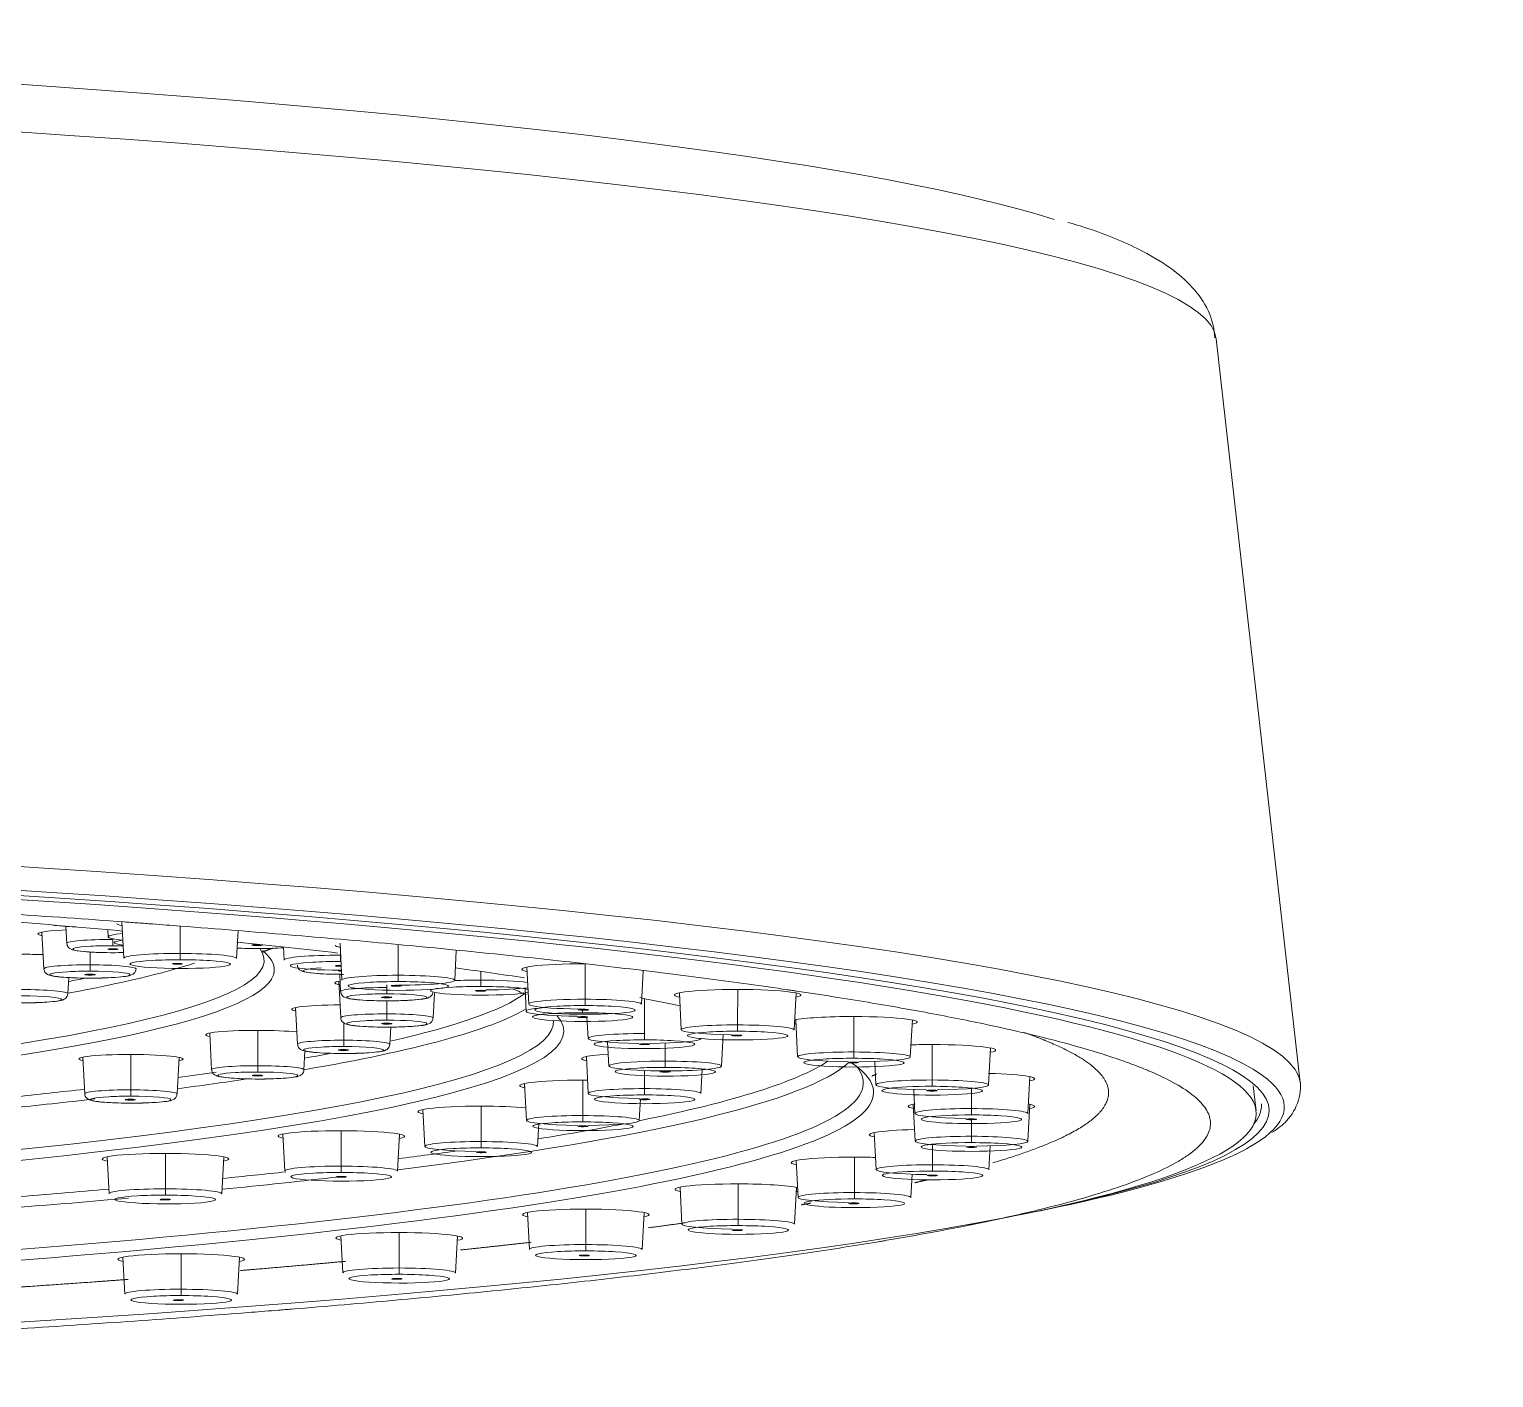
# Model space of a CAD drawing. Extents: x 16539 to 19738, y -91 to 2224.
# Drawn here: x 17601.2 to 17673, y 1192.7 to 1258.9 of the extents above; entities that cross this region are included whole.
import ezdxf

# ---------------------------------------------------------------- set-up
doc = ezdxf.new("R2010")
doc.units = 0
doc.header["$LTSCALE"] = 10
doc.header["$MEASUREMENT"] = 0
doc.layers.add('1', color=7, linetype='CONTINUOUS')

msp = doc.modelspace()

# ---------------------------------------------------------------- linework, layer by layer
at = {"layer": '1', "color": 7, "linetype": 'Continuous', "lineweight": 18}
for p, q in [((17663.507, 1207.232), (17659.397, 1243.717)), ((17602.968, 1214.886), (17603.011, 1214.054)), ((17605.026, 1214.723), (17605.044, 1214.375)), ((17605.718, 1215.11), (17605.809, 1213.322)), ((17601.794, 1214.602), (17601.886, 1212.806)), ((17611.339, 1213.314), (17611.412, 1214.664)), ((17616.415, 1214.066), (17616.508, 1212.25)), ((17612.105, 1213.978), (17612.109, 1213.964)), ((17613.644, 1213.877), (17613.677, 1213.237)), ((17622.038, 1212.242), (17622.117, 1213.711)), ((17616.325, 1212.711), (17616.327, 1212.703)), ((17625.575, 1212.891), (17625.668, 1211.075)), ((17631.198, 1211.067), (17631.287, 1212.716)), ((17603.062, 1211.586), (17603.105, 1212.379)), ((17604.399, 1212.524), (17604.398, 1212.518)), ((17616.356, 1212.198), (17616.448, 1210.402)), ((17616.401, 1212.536), (17616.444, 1211.692)), ((17625.49, 1211.858), (17625.548, 1210.724)), ((17618.451, 1211.407), (17618.452, 1211.405)), ((17620.978, 1210.395), (17621.044, 1211.615)), ((17623.075, 1211.719), (17623.071, 1211.735)), ((17633.062, 1211.631), (17633.155, 1209.815)), ((17638.684, 1209.807), (17638.783, 1211.623)), ((17614.238, 1210.904), (17614.33, 1209.108)), ((17628.062, 1210.433), (17628.059, 1210.444)), ((17628.528, 1210.449), (17628.582, 1209.392)), ((17618.859, 1209.102), (17618.905, 1209.946)), ((17618.962, 1210.117), (17618.962, 1210.114)), ((17638.767, 1210.304), (17638.86, 1208.488)), ((17644.389, 1208.48), (17644.488, 1210.296)), ((17610.024, 1209.653), (17610.116, 1207.857)), ((17629.542, 1209.209), (17629.602, 1208.04)), ((17631.09, 1209.104), (17631.089, 1209.109)), ((17635.132, 1208.032), (17635.216, 1209.58)), ((17603.801, 1208.469), (17603.893, 1206.673)), ((17608.422, 1206.667), (17608.519, 1208.463)), ((17614.646, 1207.85), (17614.695, 1208.772)), ((17616.836, 1208.825), (17616.835, 1208.816)), ((17628.497, 1208.506), (17628.59, 1206.69)), ((17642.641, 1208.26), (17642.7, 1207.113)), ((17648.229, 1207.105), (17648.327, 1208.921)), ((17612.606, 1207.576), (17612.604, 1207.561)), ((17634.12, 1206.683), (17634.183, 1207.853)), ((17641.357, 1208.201), (17641.353, 1208.213)), ((17625.471, 1207.183), (17625.564, 1205.367)), ((17644.558, 1206.884), (17644.618, 1205.711)), ((17645.203, 1206.826), (17645.201, 1206.833)), ((17650.148, 1205.703), (17650.246, 1207.519)), ((17661.349, 1205.843), (17661.212, 1207.062)), ((17631.094, 1205.359), (17631.151, 1206.419)), ((17631.604, 1206.407), (17631.603, 1206.402)), ((17644.53, 1206.166), (17644.623, 1204.35)), ((17650.152, 1204.343), (17650.25, 1206.158)), ((17620.482, 1205.908), (17620.575, 1204.092)), ((17647.124, 1205.424), (17647.123, 1205.425)), ((17613.615, 1204.703), (17613.708, 1202.887)), ((17619.238, 1202.879), (17619.336, 1204.695)), ((17626.105, 1204.084), (17626.166, 1205.217)), ((17628.572, 1205.086), (17628.571, 1205.075)), ((17642.619, 1204.769), (17642.712, 1202.953)), ((17647.637, 1204.065), (17647.637, 1204.063)), ((17648.242, 1202.945), (17648.305, 1204.119)), ((17604.989, 1203.589), (17605.082, 1201.773)), ((17610.612, 1201.766), (17610.71, 1203.581)), ((17623.574, 1203.814), (17623.572, 1203.798)), ((17638.788, 1203.405), (17638.881, 1201.589)), ((17644.41, 1201.581), (17644.472, 1202.727)), ((17645.717, 1202.668), (17645.717, 1202.66)), ((17633.091, 1202.094), (17633.184, 1200.278)), ((17638.713, 1200.27), (17638.812, 1202.086)), ((17641.866, 1201.304), (17641.864, 1201.291)), ((17625.611, 1200.854), (17625.704, 1199.038)), ((17631.234, 1199.031), (17631.332, 1200.846)), ((17647.291, 1200.233), (17649.417, 1200.662)), ((17616.459, 1199.705), (17616.552, 1197.889)), ((17622.082, 1197.881), (17622.18, 1199.697)), ((17636.138, 1199.993), (17636.136, 1199.975)), ((17605.766, 1198.663), (17605.859, 1196.846)), ((17611.389, 1196.839), (17611.487, 1198.654))]:
    msp.add_line(p, q, dxfattribs=at)
at = {"layer": '1', "color": 7, "linetype": 'Continuous', "lineweight": 13}
for p, q in [((17608.573, 1213.56), (17608.575, 1214.893)), ((17604.15, 1213.001), (17604.151, 1213.632)), ((17616.441, 1213.475), (17616.441, 1213.557)), ((17619.272, 1212.488), (17619.274, 1213.982)), ((17608.254, 1213.032), (17608.247, 1213.063)), ((17616.216, 1212.941), (17616.211, 1212.962)), ((17623.315, 1212.251), (17623.316, 1212.678)), ((17628.432, 1211.313), (17628.434, 1213.038)), ((17618.708, 1211.887), (17618.709, 1212.012)), ((17618.969, 1211.961), (17618.962, 1211.988)), ((17618.712, 1210.597), (17618.713, 1211.235)), ((17631.346, 1209.63), (17631.349, 1211.345)), ((17635.919, 1210.053), (17635.921, 1211.792)), ((17628.143, 1210.787), (17628.137, 1210.809)), ((17641.624, 1208.726), (17641.626, 1210.465)), ((17612.38, 1208.052), (17612.383, 1209.787)), ((17616.594, 1209.303), (17616.595, 1210.148)), ((17632.366, 1208.278), (17632.368, 1209.164)), ((17635.642, 1209.528), (17635.638, 1209.545)), ((17645.464, 1207.351), (17645.466, 1209.09)), ((17606.157, 1206.869), (17606.159, 1208.603)), ((17631.355, 1206.929), (17631.356, 1207.814)), ((17628.328, 1205.605), (17628.331, 1207.344)), ((17647.383, 1205.949), (17647.384, 1206.934)), ((17606.357, 1206.395), (17606.355, 1206.374)), ((17661.611, 1206.184), (17661.613, 1206.115)), ((17623.339, 1204.33), (17623.342, 1206.069)), ((17647.387, 1204.589), (17647.388, 1205.447)), ((17616.473, 1203.125), (17616.475, 1204.864)), ((17645.476, 1203.191), (17645.478, 1204.176)), ((17607.846, 1202.012), (17607.849, 1203.751)), ((17641.645, 1201.827), (17641.647, 1203.566)), ((17616.694, 1202.612), (17616.691, 1202.59)), ((17635.948, 1200.516), (17635.95, 1202.255)), ((17608.05, 1201.501), (17608.047, 1201.474)), ((17628.469, 1199.277), (17628.471, 1201.016)), ((17619.316, 1198.127), (17619.318, 1199.866)), ((17608.623, 1197.085), (17608.626, 1198.824)), ((17628.619, 1198.754), (17628.616, 1198.732)), ((17619.417, 1197.606), (17619.414, 1197.579)), ((17608.667, 1196.564), (17608.664, 1196.533))]:
    msp.add_line(p, q, dxfattribs=at)
at = {"layer": '1', "color": 7, "linetype": 'Continuous', "lineweight": 18}
for centre, major_axis, ratio, start_param, end_param in [((17513.672, 1246.442), (142.958, -0.203), 0.087156, 0.270124, 1.571185), ((17513.614, 1206.23), (149.122, -0.212), 0.087156, 0.119671, 1.571185), ((17513.614, 1206.062), (-148.362, 0.211), 0.087156, 1.968057, 4.712778), ((17513.614, 1205.925), (-147.742, 0.21), 0.087156, 2.736961, 4.712778), ((17513.615, 1206.923), (-128.968, 0.183), 0.087156, 3.916826, 3.986579), ((17608.576, 1215.029), (3.105, -0.004), 0.087156, 3.146155, 3.550192), ((17604.153, 1214.513), (2.555, -0.004), 0.087156, 2.049493, 3.544449), ((17607.809, 1214.372), (2.765, -0.004), 0.087156, 2.412494, 3.879863), ((17513.615, 1206.923), (-128.968, 0.183), 0.087156, 3.791702, 3.852423), ((17513.625, 1213.365), (-99.069, 0.141), 0.087156, 1.571185, 3.208102), ((17600.8, 1213.299), (2.555, -0.004), 0.087156, 1.147021, 1.571185), ((17605.275, 1213.769), (1.965, -0.003), 0.087156, 1.571185, 2.157829), ((17605.272, 1213.769), (-0.253, 0), 0.086986, 3.141981, 6.283573), ((17605.272, 1213.769), (-0.253, 0), 0.086986, 0.000388, 3.141981), ((17605.275, 1213.769), (1.965, -0.003), 0.087156, 4.712778, 4.980059), ((17608.574, 1213.319), (2.765, -0.004), 0.087156, 1.571185, 3.146155), ((17608.574, 1213.319), (2.765, -0.004), 0.087156, 6.278616, 7.85437), ((17612.346, 1213.971), (-0.254, 0), 0.086988, 3.497297, 6.63889), ((17612.346, 1213.971), (-0.254, 0), 0.086988, 0.355704, 3.497297), ((17513.624, 1212.9), (-99.568, 0.141), 0.087156, 3.093532, 3.249924), ((17616.442, 1213.234), (2.765, -0.004), 0.087156, 1.571185, 3.146155), ((17619.275, 1213.957), (3.105, -0.004), 0.087156, 3.146155, 3.550192), ((17604.151, 1212.521), (1.965, -0.003), 0.087156, 1.571185, 2.157829), ((17513.627, 1215.424), (-98.931, 0.141), 0.087156, 2.700048, 2.88334), ((17608.574, 1213.036), (2.465, -0.004), 0.087156, 1.571185, 2.158417), ((17608.434, 1213.048), (-0.254, 0), 0.087154, 3.924328, 7.065921), ((17608.434, 1213.048), (-0.254, 0), 0.087154, 0.782735, 3.924328), ((17608.574, 1213.036), (2.465, -0.004), 0.087156, 0.933049, 1.571185), ((17616.441, 1212.951), (2.465, -0.004), 0.087156, 1.571185, 2.158417), ((17616.436, 1212.951), (-0.254, 0), 0.087015, 4.573951, 6.80576), ((17616.436, 1212.951), (-0.254, 0), 0.087015, 0.522574, 1.718392), ((17616.575, 1212.707), (-0.254, 0), 0.086954, 5.080863, 6.496297), ((17616.575, 1212.707), (-0.254, 0), 0.086954, 0.213112, 1.211452), ((17513.615, 1206.923), (-128.968, 0.183), 0.087156, 3.662798, 3.713457), ((17628.435, 1212.782), (3.105, -0.004), 0.087156, 1.571185, 3.550192), ((17513.624, 1212.9), (-99.568, 0.141), 0.087156, 1.571185, 3.069185), ((17513.628, 1215.888), (-98.432, 0.14), 0.087156, 2.711632, 2.732347), ((17604.148, 1212.521), (-0.253, 0), 0.086995, 6.126798, 9.268391), ((17604.148, 1212.521), (-0.253, 0), 0.086995, 2.985206, 6.126798), ((17618.715, 1212.109), (2.555, -0.004), 0.087156, 2.689249, 3.54445), ((17619.273, 1212.247), (2.765, -0.004), 0.087156, 1.571185, 3.146155), ((17619.273, 1211.964), (2.465, -0.004), 0.087156, 1.571185, 2.158417), ((17619.17, 1211.974), (-0.254, 0), 0.087071, 3.803376, 6.944969), ((17619.17, 1211.974), (-0.254, 0), 0.087071, 0.661783, 3.803376), ((17619.273, 1212.247), (2.765, -0.004), 0.087156, 4.712778, 7.85437), ((17619.273, 1211.964), (2.465, -0.004), 0.087156, 0.933049, 1.571185), ((17623.315, 1211.727), (2.465, -0.004), 0.087156, 1.571185, 2.158417), ((17623.316, 1212.01), (2.765, -0.004), 0.087156, 1.571185, 2.054401), ((17623.316, 1212.01), (2.765, -0.004), 0.087156, 0.590027, 1.571185), ((17623.315, 1211.727), (2.465, -0.004), 0.087156, 0.933049, 1.571185), ((17623.316, 1212.01), (2.765, -0.004), 0.087156, 4.804522, 5.70233), ((17618.709, 1211.407), (1.965, -0.003), 0.087156, 1.571185, 2.157829), ((17618.705, 1211.407), (-0.254, 0), 0.086936, 3.212156, 6.353749), ((17618.705, 1211.407), (-0.254, 0), 0.086936, 0.070563, 3.212156), ((17618.709, 1211.407), (1.965, -0.003), 0.087156, 4.712778, 5.117209), ((17513.624, 1212.9), (-112.632, 0.16), 0.087156, 2.777507, 3.022404), ((17623.31, 1211.728), (-0.254, 0), 0.086958, 3.533527, 6.675119), ((17623.31, 1211.728), (-0.254, 0), 0.086958, 0.391934, 3.533527), ((17513.62, 1209.911), (-113.768, 0.162), 0.087156, 3.321396, 3.350652), ((17628.433, 1211.072), (2.765, -0.004), 0.087156, 1.571185, 4.712778), ((17628.433, 1211.072), (2.765, -0.004), 0.087156, 6.278616, 7.85437), ((17513.615, 1206.923), (-128.968, 0.183), 0.087156, 3.527661, 3.566636), ((17635.922, 1211.522), (3.105, -0.004), 0.087156, 1.571185, 3.550192), ((17635.922, 1211.522), (3.105, -0.004), 0.087156, 5.874578, 7.85437), ((17513.62, 1209.911), (-113.768, 0.162), 0.087156, 1.571185, 3.218116), ((17616.597, 1210.815), (2.555, -0.004), 0.087156, 1.642018, 3.544449), ((17513.623, 1212.435), (-113.131, 0.161), 0.087156, 2.674866, 2.99521), ((17628.313, 1210.721), (2.765, -0.004), 0.087156, 2.295666, 4.614112), ((17628.312, 1210.438), (2.465, -0.004), 0.087156, 1.571185, 2.158417), ((17628.432, 1210.789), (2.465, -0.004), 0.087156, 1.571185, 2.158417), ((17628.307, 1210.439), (-0.254, 0), 0.086913, 3.402965, 6.544557), ((17628.307, 1210.439), (-0.254, 0), 0.086913, 0.261372, 3.402965), ((17628.361, 1210.798), (-0.254, 0), 0.086993, 3.682538, 6.824131), ((17628.361, 1210.798), (-0.254, 0), 0.086993, 0.540946, 3.682538), ((17628.312, 1210.438), (2.465, -0.004), 0.087156, 0.933049, 1.571185), ((17628.432, 1210.789), (2.465, -0.004), 0.087156, 0.933049, 1.571185), ((17641.627, 1210.195), (3.105, -0.004), 0.087156, 1.571185, 2.791498), ((17641.627, 1210.195), (3.105, -0.004), 0.087156, 5.874578, 7.85437), ((17513.62, 1210.376), (-113.269, 0.161), 0.087156, 1.571185, 3.147381), ((17612.383, 1209.564), (2.555, -0.004), 0.087156, 1.571185, 3.544449), ((17612.383, 1209.564), (2.555, -0.004), 0.087156, 0.723053, 1.571185), ((17618.713, 1210.116), (1.965, -0.003), 0.087156, 1.571185, 2.157829), ((17618.709, 1210.116), (-0.254, 0), 0.086936, 6.213397, 9.35499), ((17618.709, 1210.116), (-0.254, 0), 0.086936, 3.071805, 6.213397), ((17618.713, 1210.116), (1.965, -0.003), 0.087156, 4.712778, 5.117209), ((17635.92, 1209.812), (2.765, -0.004), 0.087156, 1.571185, 4.600024), ((17635.919, 1209.529), (2.465, -0.004), 0.087156, 1.571185, 2.158417), ((17635.92, 1209.812), (2.765, -0.004), 0.087156, 6.278616, 7.85437), ((17635.919, 1209.529), (2.465, -0.004), 0.087156, 0.933049, 1.571185), ((17641.627, 1210.195), (3.105, -0.004), 0.087156, 3.4825, 3.550192), ((17616.594, 1208.823), (1.965, -0.003), 0.087156, 1.571185, 2.157829), ((17631.347, 1209.389), (2.765, -0.004), 0.087156, 1.571185, 4.61421), ((17631.347, 1209.106), (2.465, -0.004), 0.087156, 1.571185, 2.158417), ((17631.342, 1209.107), (-0.254, 0), 0.086885, 3.272458, 6.414051), ((17631.342, 1209.107), (-0.254, 0), 0.086885, 0.130865, 3.272458), ((17631.347, 1209.106), (2.465, -0.004), 0.087156, 0.933049, 1.571185), ((17631.347, 1209.389), (2.765, -0.004), 0.087156, 4.804718, 6.278616), ((17635.875, 1209.536), (-0.255, 0), 0.086925, 3.561805, 6.703397), ((17635.875, 1209.536), (-0.255, 0), 0.086925, 0.420212, 3.561805), ((17645.467, 1208.82), (3.105, -0.004), 0.087156, 1.571185, 1.905912), ((17645.467, 1208.82), (3.105, -0.004), 0.087156, 5.874578, 7.85437), ((17606.16, 1208.381), (2.555, -0.004), 0.087156, 1.571185, 3.544449), ((17606.16, 1208.381), (2.555, -0.004), 0.087156, 5.880321, 7.85437), ((17513.624, 1212.9), (-112.632, 0.16), 0.087156, 2.684291, 2.711387), ((17616.587, 1208.821), (-0.254, 0), 0.086953, 6.070849, 9.212441), ((17616.587, 1208.821), (-0.254, 0), 0.086953, 2.929256, 6.070849), ((17631.358, 1208.397), (3.105, -0.004), 0.087156, 2.18355, 3.550192), ((17632.367, 1208.037), (2.765, -0.004), 0.087156, 1.571185, 4.712778), ((17513.62, 1209.911), (-127.832, 0.182), 0.087156, 2.736372, 3.010329), ((17632.367, 1208.037), (2.765, -0.004), 0.087156, 4.712778, 7.85437), ((17641.625, 1208.485), (2.765, -0.004), 0.087156, 1.571185, 4.607092), ((17641.624, 1208.202), (2.465, -0.004), 0.087156, 1.571185, 2.158417), ((17641.624, 1208.202), (2.465, -0.004), 0.087156, 0.933049, 1.571185), ((17641.625, 1208.485), (2.765, -0.004), 0.087156, 4.79765, 7.85437), ((17513.615, 1206.923), (-128.968, 0.183), 0.087156, 1.571185, 3.274026), ((17513.616, 1207.388), (-128.469, 0.183), 0.087156, 1.571185, 3.214582), ((17513.624, 1212.9), (-112.632, 0.16), 0.087156, 2.572028, 2.603542), ((17612.38, 1207.571), (1.965, -0.003), 0.087156, 1.571185, 2.157829), ((17612.366, 1207.569), (-0.254, 0), 0.086987, 5.928257, 9.069849), ((17612.366, 1207.569), (-0.254, 0), 0.086987, 2.786664, 5.928257), ((17513.619, 1209.446), (-128.331, 0.182), 0.087156, 2.537716, 3.047979), ((17632.367, 1207.754), (2.465, -0.004), 0.087156, 1.571185, 2.158417), ((17632.363, 1207.755), (-0.254, 0), 0.086876, 3.14198, 6.283573), ((17632.363, 1207.755), (-0.254, 0), 0.086876, 0.000387, 3.14198), ((17632.367, 1207.754), (2.465, -0.004), 0.087156, 0.933049, 1.571185), ((17641.6, 1208.207), (-0.255, 0), 0.086869, 3.441159, 6.582751), ((17641.6, 1208.207), (-0.255, 0), 0.086869, 0.299566, 3.441159), ((17647.386, 1207.417), (3.105, -0.004), 0.087156, 5.874578, 7.580021), ((17513.616, 1207.315), (149.898, -0.213), 0.087156, 0.009912, 0.033277), ((17513.624, 1212.9), (-112.632, 0.16), 0.087156, 2.449996, 2.500458), ((17513.623, 1212.435), (-113.131, 0.161), 0.087156, 2.564714, 2.622637), ((17628.331, 1207.073), (3.105, -0.004), 0.087156, 1.571185, 3.550192), ((17628.331, 1207.073), (3.105, -0.004), 0.087156, 1.498143, 1.571185), ((17631.355, 1206.688), (2.765, -0.004), 0.087156, 1.571185, 4.614603), ((17631.355, 1206.688), (2.765, -0.004), 0.087156, 6.278616, 7.85437), ((17645.464, 1207.11), (2.765, -0.004), 0.087156, 1.571185, 4.611609), ((17645.464, 1206.827), (2.465, -0.004), 0.087156, 1.571185, 4.712778), ((17645.453, 1206.83), (-0.255, 0), 0.086831, 3.320579, 6.462172), ((17645.453, 1206.83), (-0.255, 0), 0.086831, 0.178986, 3.320579), ((17645.464, 1206.827), (2.465, -0.004), 0.087156, 0.933049, 1.571185), ((17645.464, 1207.11), (2.765, -0.004), 0.087156, 4.802608, 7.85437), ((17513.623, 1212.435), (-113.131, 0.161), 0.087156, 2.441259, 2.50198), ((17606.157, 1206.388), (1.965, -0.003), 0.087156, 1.571185, 2.157829), ((17606.132, 1206.385), (-0.254, 0), 0.087035, 5.785597, 8.927189), ((17606.132, 1206.385), (-0.254, 0), 0.087035, 2.644004, 5.785597), ((17631.355, 1206.404), (2.465, -0.004), 0.087156, 1.571185, 2.158417), ((17631.351, 1206.405), (-0.254, 0), 0.086885, 6.153095, 9.294688), ((17631.351, 1206.405), (-0.254, 0), 0.086885, 3.011502, 6.153095), ((17631.355, 1206.404), (2.465, -0.004), 0.087156, 0.933049, 1.571185), ((17647.39, 1206.057), (3.105, -0.004), 0.087156, 2.691506, 3.550192), ((17647.39, 1206.057), (3.105, -0.004), 0.087156, 5.874578, 6.7421), ((17513.615, 1206.32), (147.999, -0.21), 0.087156, 6.211195, 6.283574), ((17513.615, 1206.32), (147.999, -0.21), 0.087156, 0.000389, 0.003064), ((17623.342, 1205.798), (3.105, -0.004), 0.087156, 1.571185, 3.550192), ((17623.342, 1205.798), (3.105, -0.004), 0.087156, 0.787947, 1.571185), ((17628.329, 1205.364), (2.765, -0.004), 0.087156, 1.571185, 4.614848), ((17628.329, 1205.364), (2.765, -0.004), 0.087156, 4.805307, 7.85437), ((17647.383, 1205.708), (2.765, -0.004), 0.087156, 1.571185, 4.613523), ((17647.383, 1205.425), (2.465, -0.004), 0.087156, 1.571185, 4.712778), ((17647.378, 1205.425), (-0.255, 0), 0.086811, 3.20004, 6.341633), ((17647.378, 1205.425), (-0.255, 0), 0.086811, 0.058448, 3.20004), ((17647.383, 1205.425), (2.465, -0.004), 0.087156, 0.933049, 1.571185), ((17647.383, 1205.708), (2.765, -0.004), 0.087156, 6.278616, 7.85437), ((17616.476, 1204.594), (3.105, -0.004), 0.087156, 1.571185, 3.550192), ((17616.476, 1204.594), (3.105, -0.004), 0.087156, 5.874578, 7.85437), ((17513.62, 1209.911), (-127.832, 0.182), 0.087156, 2.647033, 2.720321), ((17628.328, 1205.081), (2.465, -0.004), 0.087156, 1.571185, 2.158417), ((17628.326, 1205.082), (-0.254, 0), 0.086913, 6.022589, 9.164181), ((17628.326, 1205.082), (-0.254, 0), 0.086913, 2.880996, 6.022589), ((17628.328, 1205.081), (2.465, -0.004), 0.087156, 0.933049, 1.571185), ((17645.479, 1204.66), (3.105, -0.004), 0.087156, 1.861242, 3.550193), ((17623.34, 1204.089), (2.765, -0.004), 0.087156, 1.571185, 4.615192), ((17623.339, 1203.806), (2.465, -0.004), 0.087156, 1.571185, 2.158417), ((17623.34, 1204.089), (2.765, -0.004), 0.087156, 6.278616, 7.85437), ((17623.339, 1203.806), (2.465, -0.004), 0.087156, 0.933049, 1.571185), ((17647.387, 1204.348), (2.765, -0.004), 0.087156, 1.571185, 4.613523), ((17647.387, 1204.064), (2.465, -0.004), 0.087156, 1.571185, 4.712778), ((17647.382, 1204.064), (-0.255, 0), 0.086811, 6.225512, 9.367105), ((17647.382, 1204.064), (-0.255, 0), 0.086811, 3.083919, 6.225512), ((17647.387, 1204.064), (2.465, -0.004), 0.087156, 0.933049, 1.571185), ((17647.387, 1204.348), (2.765, -0.004), 0.087156, 4.804915, 7.85437), ((17513.614, 1206.23), (149.122, -0.212), 0.087156, 5.878554, 6.171458), ((17607.849, 1203.48), (3.105, -0.004), 0.087156, 1.571185, 3.550192), ((17607.849, 1203.48), (3.105, -0.004), 0.087156, 5.874578, 7.85437), ((17513.62, 1209.911), (-127.832, 0.182), 0.087156, 2.543802, 2.585183), ((17623.337, 1203.807), (-0.254, 0), 0.086957, 5.892027, 9.03362), ((17623.337, 1203.807), (-0.254, 0), 0.086957, 2.750434, 5.892027), ((17641.648, 1203.296), (3.105, -0.004), 0.087156, 1.571185, 3.550192), ((17641.648, 1203.296), (3.105, -0.004), 0.087156, 1.231451, 1.571185), ((17513.619, 1209.446), (-128.331, 0.182), 0.087156, 2.427956, 2.499477), ((17513.62, 1209.911), (-127.832, 0.182), 0.087156, 2.432816, 2.470957), ((17616.473, 1202.884), (2.765, -0.004), 0.087156, 1.571185, 3.146155), ((17616.473, 1202.601), (2.465, -0.004), 0.087156, 1.571185, 2.158417), ((17616.471, 1202.602), (-0.254, 0), 0.087015, 5.761387, 8.90298), ((17616.471, 1202.602), (-0.254, 0), 0.087015, 2.619794, 5.761387), ((17616.473, 1202.601), (2.465, -0.004), 0.087156, 0.933049, 1.571185), ((17616.473, 1202.884), (2.765, -0.004), 0.087156, 6.278616, 7.85437), ((17645.477, 1202.95), (2.765, -0.004), 0.087156, 1.571185, 4.611069), ((17645.477, 1202.667), (2.465, -0.004), 0.087156, 1.571185, 4.712778), ((17645.466, 1202.665), (-0.255, 0), 0.086831, 6.104973, 9.246566), ((17645.466, 1202.665), (-0.255, 0), 0.086831, 2.963381, 6.104973), ((17645.477, 1202.95), (2.765, -0.004), 0.087156, 6.278616, 7.85437), ((17645.477, 1202.667), (2.465, -0.004), 0.087156, 0.933049, 1.571185), ((17513.62, 1209.911), (-127.832, 0.182), 0.087156, 2.317362, 2.368119), ((17607.847, 1201.771), (2.765, -0.004), 0.087156, 1.571185, 3.146155), ((17607.847, 1201.771), (2.765, -0.004), 0.087156, 6.278616, 7.85437), ((17635.951, 1201.984), (3.105, -0.004), 0.087156, 1.571185, 3.550192), ((17635.951, 1201.984), (3.105, -0.004), 0.087156, 0.361083, 1.571185), ((17635.951, 1201.984), (3.105, -0.004), 0.087156, 5.874578, 5.931274), ((17641.645, 1201.586), (2.765, -0.004), 0.087156, 1.571185, 4.606013), ((17641.645, 1201.586), (2.765, -0.004), 0.087156, 6.278616, 7.85437), ((17513.619, 1209.446), (-128.331, 0.182), 0.087156, 2.313484, 2.374893), ((17607.847, 1201.487), (2.465, -0.004), 0.087156, 1.571185, 2.158417), ((17607.846, 1201.488), (-0.254, 0), 0.087082, 5.630651, 8.772244), ((17607.846, 1201.488), (-0.254, 0), 0.087082, 2.489059, 5.630651), ((17607.847, 1201.487), (2.465, -0.004), 0.087156, 0.933049, 1.571185), ((17641.645, 1201.303), (2.465, -0.004), 0.087156, 1.571185, 4.712778), ((17641.621, 1201.298), (-0.255, 0), 0.086869, 5.984394, 9.125987), ((17641.621, 1201.298), (-0.255, 0), 0.086869, 2.842801, 5.984394), ((17641.645, 1201.303), (2.465, -0.004), 0.087156, 0.933049, 1.571185), ((17628.472, 1200.745), (3.105, -0.004), 0.087156, 1.571185, 3.550192), ((17628.472, 1200.745), (3.105, -0.004), 0.087156, 5.874578, 7.85437), ((17635.949, 1200.275), (2.765, -0.004), 0.087156, 1.571185, 4.598453), ((17635.949, 1200.275), (2.765, -0.004), 0.087156, 6.278616, 7.85437), ((17619.319, 1199.596), (3.105, -0.004), 0.087156, 1.571185, 3.550192), ((17619.319, 1199.596), (3.105, -0.004), 0.087156, 5.874578, 7.85437), ((17635.948, 1199.992), (2.465, -0.004), 0.087156, 1.571185, 2.158417), ((17635.904, 1199.984), (-0.255, 0), 0.086924, 5.863748, 9.005341), ((17635.904, 1199.984), (-0.255, 0), 0.086924, 2.722156, 5.863748), ((17635.948, 1199.992), (2.465, -0.004), 0.087156, 0.933049, 1.571185), ((17628.469, 1199.036), (2.765, -0.004), 0.087156, 1.571185, 3.146155), ((17628.469, 1198.752), (2.465, -0.004), 0.087156, 1.571185, 2.158417), ((17628.469, 1198.752), (2.465, -0.004), 0.087156, 0.933049, 1.571185), ((17628.469, 1199.036), (2.765, -0.004), 0.087156, 6.278616, 7.85437), ((17608.626, 1198.553), (3.105, -0.004), 0.087156, 1.571185, 3.550192), ((17608.626, 1198.553), (3.105, -0.004), 0.087156, 5.874578, 7.85437), ((17628.398, 1198.743), (-0.254, 0), 0.086993, 5.743015, 8.884608), ((17628.398, 1198.743), (-0.254, 0), 0.086993, 2.601423, 5.743015), ((17619.317, 1197.886), (2.765, -0.004), 0.087156, 1.571185, 3.146155), ((17619.316, 1197.603), (2.465, -0.004), 0.087156, 1.571185, 2.158417), ((17619.213, 1197.593), (-0.254, 0), 0.087071, 5.622178, 8.763771), ((17619.213, 1197.593), (-0.254, 0), 0.087071, 2.480586, 5.622178), ((17619.317, 1197.886), (2.765, -0.004), 0.087156, 6.278616, 7.85437), ((17619.316, 1197.603), (2.465, -0.004), 0.087156, 0.933049, 1.571185), ((17608.624, 1196.844), (2.765, -0.004), 0.087156, 1.571185, 3.146155), ((17608.624, 1196.56), (2.465, -0.004), 0.087156, 1.571185, 2.158417), ((17608.624, 1196.844), (2.765, -0.004), 0.087156, 6.278616, 7.85437), ((17608.624, 1196.56), (2.465, -0.004), 0.087156, 0.933049, 1.571185), ((17608.484, 1196.549), (-0.254, 0), 0.087154, 5.501227, 8.64282), ((17608.484, 1196.549), (-0.254, 0), 0.087154, 2.359635, 5.501227)]:
    msp.add_ellipse(centre, major_axis=major_axis, ratio=ratio, start_param=start_param, end_param=end_param, dxfattribs=at)
at = {"layer": '1', "color": 7, "linetype": 'Continuous', "lineweight": 13}
for centre, major_axis, ratio, start_param, end_param in [((17513.668, 1243.798), (145.737, -0.207), 0.087156, 0.009912, 1.571185), ((17513.616, 1207.315), (149.898, -0.213), 0.087156, 0.033277, 1.571185), ((17604.143, 1215.02), (1.965, -0.003), 0.087156, 3.553825, 4.356207), ((17605.276, 1214.052), (2.265, -0.003), 0.087156, 1.571185, 3.146151), ((17607.808, 1214.088), (2.465, -0.004), 0.087156, 2.548957, 3.7434), ((17605.275, 1214.239), (0, -0.3), 0.000387, 4.677482, 6.195919), ((17605.275, 1213.769), (1.965, -0.003), 0.087156, 2.157828, 4.712778), ((17605.275, 1213.769), (1.965, -0.003), 0.087156, 1.312298, 1.571185), ((17608.573, 1213.55), (0, -0.3), 0.000387, 4.677482, 6.195919), ((17612.361, 1213.969), (1.965, -0.003), 0.087156, 4.181849, 4.712778), ((17612.361, 1213.969), (1.965, -0.003), 0.087156, 4.712778, 5.425428), ((17616.441, 1213.465), (0, -0.3), 0.000387, 4.677482, 6.195919), ((17604.151, 1212.804), (2.265, -0.003), 0.087156, 1.571185, 3.146151), ((17604.151, 1212.521), (1.965, -0.003), 0.087156, 2.157828, 4.712778), ((17604.151, 1212.991), (0, -0.3), 0.000387, 4.677482, 6.195919), ((17604.151, 1212.804), (2.265, -0.003), 0.087156, 6.278614, 7.85437), ((17604.151, 1212.521), (1.965, -0.003), 0.087156, 4.712778, 7.85437), ((17608.574, 1213.036), (2.465, -0.004), 0.087156, 2.158417, 4.712778), ((17608.574, 1213.036), (2.465, -0.004), 0.087156, 4.712778, 7.216234), ((17616.441, 1212.951), (2.465, -0.004), 0.087156, 2.158417, 4.712778), ((17616.582, 1212.706), (1.965, -0.003), 0.087156, 2.157828, 4.667323), ((17513.624, 1212.9), (-99.568, 0.141), 0.087156, 3.069185, 3.093532), ((17618.709, 1211.69), (2.265, -0.003), 0.087156, 1.571185, 3.146151), ((17619.273, 1211.964), (2.465, -0.004), 0.087156, 2.158417, 4.712778), ((17618.709, 1211.877), (0, 0.3), 0.000387, 1.53589, 3.054326), ((17619.272, 1212.478), (0, -0.3), 0.000387, 4.677482, 6.195919), ((17619.273, 1211.964), (2.465, -0.004), 0.087156, 4.712778, 7.216234), ((17623.315, 1211.727), (2.465, -0.004), 0.087156, 2.158417, 4.712778), ((17623.315, 1212.241), (0, -0.3), 0.000387, 4.677482, 6.195919), ((17623.315, 1211.727), (2.465, -0.004), 0.087156, 0.350479, 0.933049), ((17600.797, 1211.306), (1.965, -0.003), 0.087156, 4.712778, 7.85437), ((17600.797, 1211.59), (2.265, -0.003), 0.087156, 6.278614, 7.85437), ((17618.709, 1211.407), (1.965, -0.003), 0.087156, 2.157828, 4.712778), ((17618.709, 1211.407), (1.965, -0.003), 0.087156, 5.117209, 7.85437), ((17623.315, 1211.727), (2.465, -0.004), 0.087156, 4.712778, 5.941877), ((17628.432, 1211.303), (0, -0.3), 0.000387, 4.677482, 6.195919), ((17618.713, 1210.399), (2.265, -0.003), 0.087156, 1.571185, 3.146151), ((17618.712, 1210.586), (0, 0.3), 0.000387, 1.53589, 3.054326), ((17618.713, 1210.399), (2.265, -0.003), 0.087156, 6.278614, 7.85437), ((17628.312, 1210.438), (2.465, -0.004), 0.087156, 2.158417, 4.712778), ((17628.432, 1210.789), (2.465, -0.004), 0.087156, 2.158417, 4.712778), ((17628.312, 1210.952), (0, -0.3), 0.000387, 5.180821, 6.195919), ((17628.312, 1210.438), (2.465, -0.004), 0.087156, 4.712778, 7.216234), ((17628.432, 1210.789), (2.465, -0.004), 0.087156, 4.712778, 7.216234), ((17618.713, 1210.116), (1.965, -0.003), 0.087156, 2.157828, 4.712778), ((17618.713, 1210.116), (1.965, -0.003), 0.087156, 5.117209, 7.85437), ((17635.919, 1209.529), (2.465, -0.004), 0.087156, 2.158417, 4.712778), ((17635.919, 1210.043), (0, -0.3), 0.000387, 4.677482, 6.195919), ((17635.919, 1209.529), (2.465, -0.004), 0.087156, 4.712778, 7.216234), ((17616.594, 1209.106), (2.265, -0.003), 0.087156, 1.571185, 3.146151), ((17616.594, 1208.823), (1.965, -0.003), 0.087156, 2.157828, 4.712778), ((17616.594, 1209.293), (0, 0.3), 0.000387, 1.53589, 3.054326), ((17616.594, 1209.106), (2.265, -0.003), 0.087156, 6.278614, 7.85437), ((17616.594, 1208.823), (1.965, -0.003), 0.087156, 4.712778, 7.85437), ((17631.347, 1209.106), (2.465, -0.004), 0.087156, 2.158417, 4.712778), ((17631.346, 1209.62), (0, -0.3), 0.000387, 4.677482, 6.195919), ((17631.347, 1209.106), (2.465, -0.004), 0.087156, 4.712778, 7.216234), ((17632.366, 1208.268), (0, -0.3), 0.000387, 4.677482, 6.195919), ((17641.624, 1208.202), (2.465, -0.004), 0.087156, 2.158417, 4.712778), ((17641.624, 1208.716), (0, -0.3), 0.000387, 4.677482, 6.195919), ((17641.624, 1208.202), (2.465, -0.004), 0.087156, 4.712778, 7.216234), ((17612.381, 1207.855), (2.265, -0.003), 0.087156, 1.571185, 3.146151), ((17612.38, 1207.571), (1.965, -0.003), 0.087156, 2.157828, 4.712778), ((17612.38, 1208.041), (0, 0.3), 0.000387, 1.53589, 3.054326), ((17612.381, 1207.855), (2.265, -0.003), 0.087156, 6.278614, 7.85437), ((17612.38, 1207.571), (1.965, -0.003), 0.087156, 4.712778, 7.85437), ((17632.367, 1207.754), (2.465, -0.004), 0.087156, 2.158417, 4.712778), ((17632.367, 1207.754), (2.465, -0.004), 0.087156, 4.712778, 7.216234), ((17513.614, 1206.23), (149.122, -0.212), 0.087156, 6.171458, 6.402856), ((17606.157, 1206.671), (2.265, -0.003), 0.087156, 1.571185, 3.146151), ((17606.157, 1206.858), (0, 0.3), 0.000387, 1.53589, 3.054326), ((17606.157, 1206.671), (2.265, -0.003), 0.087156, 6.278614, 7.85437), ((17631.355, 1206.918), (0, -0.3), 0.000387, 4.677482, 6.195919), ((17645.464, 1207.341), (0, -0.3), 0.000387, 4.677482, 6.195919), ((17645.464, 1206.827), (2.465, -0.004), 0.087156, 4.712778, 7.216234), ((17606.157, 1206.388), (1.965, -0.003), 0.087156, 2.157828, 4.712778), ((17606.157, 1206.388), (1.965, -0.003), 0.087156, 4.712778, 7.85437), ((17631.355, 1206.404), (2.465, -0.004), 0.087156, 2.158417, 4.712778), ((17631.355, 1206.404), (2.465, -0.004), 0.087156, 4.712778, 7.216234), ((17628.328, 1205.595), (0, 0.3), 0.000387, 1.53589, 3.054326), ((17647.383, 1205.938), (0, -0.3), 0.000387, 4.677482, 6.195919), ((17647.383, 1205.425), (2.465, -0.004), 0.087156, 4.712778, 7.216234), ((17628.328, 1205.081), (2.465, -0.004), 0.087156, 2.158417, 4.712778), ((17628.328, 1205.081), (2.465, -0.004), 0.087156, 4.712778, 7.216234), ((17623.339, 1203.806), (2.465, -0.004), 0.087156, 2.158417, 4.712778), ((17623.339, 1204.319), (0, -0.3), 0.000387, 4.677482, 6.195919), ((17623.339, 1203.806), (2.465, -0.004), 0.087156, 4.712778, 7.216234), ((17647.387, 1204.578), (0, -0.3), 0.000387, 4.677482, 6.195919), ((17647.387, 1204.064), (2.465, -0.004), 0.087156, 4.712778, 7.216234), ((17616.473, 1202.601), (2.465, -0.004), 0.087156, 2.158417, 4.712778), ((17616.473, 1203.115), (0, -0.3), 0.000387, 4.677482, 6.195919), ((17616.473, 1202.601), (2.465, -0.004), 0.087156, 4.712778, 7.216234), ((17645.476, 1203.181), (0, -0.3), 0.000387, 4.677482, 6.195919), ((17645.477, 1202.667), (2.465, -0.004), 0.087156, 4.712778, 7.216234), ((17607.846, 1202.001), (0, -0.3), 0.000387, 4.677482, 6.195919), ((17641.645, 1201.817), (0, -0.3), 0.000387, 4.677482, 6.195919), ((17607.847, 1201.487), (2.465, -0.004), 0.087156, 2.158417, 4.712778), ((17607.847, 1201.487), (2.465, -0.004), 0.087156, 4.712778, 7.216234), ((17641.645, 1201.303), (2.465, -0.004), 0.087156, 4.712778, 7.216234), ((17635.948, 1200.506), (0, -0.3), 0.000387, 4.677482, 6.195919), ((17635.948, 1199.992), (2.465, -0.004), 0.087156, 2.158417, 4.712778), ((17635.948, 1199.992), (2.465, -0.004), 0.087156, 4.712778, 7.216234), ((17628.469, 1198.752), (2.465, -0.004), 0.087156, 2.158417, 4.712778), ((17628.469, 1199.266), (0, -0.3), 0.000387, 4.677482, 6.195919), ((17628.469, 1198.752), (2.465, -0.004), 0.087156, 4.712778, 7.216234), ((17619.316, 1197.603), (2.465, -0.004), 0.087156, 2.158417, 4.712778), ((17619.316, 1198.117), (0, -0.3), 0.000387, 4.677482, 6.195919), ((17619.316, 1197.603), (2.465, -0.004), 0.087156, 4.712778, 7.216234), ((17608.623, 1197.074), (0, -0.3), 0.000387, 4.677482, 6.195919), ((17608.624, 1196.56), (2.465, -0.004), 0.087156, 2.158417, 4.712778), ((17608.624, 1196.56), (2.465, -0.004), 0.087156, 4.712778, 7.216234)]:
    msp.add_ellipse(centre, major_axis=major_axis, ratio=ratio, start_param=start_param, end_param=end_param, dxfattribs=at)
at = {"layer": '1', "color": 7, "linetype": 'Continuous', "lineweight": 18}
for points, knots in [([(17659.334, 1243.756), (17659.291, 1244.178), (17659.107, 1245.081), (17658.314, 1246.204), (17657.234, 1247.189), (17655.638, 1248.137), (17653.955, 1248.871), (17652.526, 1249.312), (17652.122, 1249.428)], [0, 0, 0, 0, 0.104329, 0.244467, 0.403182, 0.610833, 0.894704, 1, 1, 1, 1]), ([(17513.652, 1192.747), (17516.055, 1192.744), (17518.456, 1192.746), (17522.053, 1192.756), (17523.252, 1192.761), (17524.749, 1192.769), (17525.048, 1192.77), (17525.647, 1192.774), (17525.947, 1192.776), (17526.844, 1192.781), (17527.442, 1192.785), (17530.424, 1192.807), (17532.795, 1192.829), (17537.508, 1192.884), (17539.849, 1192.916), (17544.503, 1192.991), (17549.127, 1193.076), (17555.977, 1193.232), (17560.485, 1193.355), (17564.963, 1193.489), (17567.188, 1193.561), (17570.502, 1193.676), (17571.603, 1193.716), (17572.837, 1193.762), (17572.975, 1193.767), (17573.249, 1193.777), (17573.386, 1193.782), (17573.796, 1193.798), (17574.616, 1193.829), (17575.431, 1193.861), (17578.136, 1193.969), (17580.267, 1194.06), (17584.464, 1194.25), (17586.53, 1194.35), (17590.596, 1194.557), (17594.598, 1194.773), (17600.407, 1195.122), (17604.151, 1195.372), (17607.828, 1195.63), (17609.635, 1195.763), (17611.851, 1195.935), (17612.513, 1195.987), (17613.279, 1196.049), (17613.607, 1196.075), (17613.825, 1196.093), (17613.933, 1196.102), (17614.911, 1196.182), (17615.769, 1196.254), (17618.304, 1196.472), (17619.947, 1196.62), (17623.139, 1196.923), (17626.236, 1197.233), (17630.604, 1197.715), (17633.331, 1198.05), (17635.965, 1198.39), (17637.235, 1198.563), (17639.681, 1198.916), (17640.857, 1199.095), (17642.268, 1199.324), (17642.616, 1199.381), (17642.96, 1199.439), (17643.098, 1199.462), (17643.166, 1199.474), (17643.371, 1199.508), (17644.048, 1199.624), (17644.704, 1199.74), (17646.234, 1200.021), (17647.197, 1200.21), (17649.012, 1200.59), (17650.715, 1200.974), (17652.938, 1201.559), (17654.2, 1201.956), (17655.35, 1202.356), (17655.87, 1202.557), (17656.797, 1202.963), (17657.205, 1203.168), (17657.599, 1203.4), (17657.663, 1203.439), (17657.725, 1203.478), (17657.766, 1203.504), (17657.787, 1203.517), (17657.887, 1203.581), (17658.117, 1203.737), (17658.313, 1203.892), (17658.66, 1204.202), (17658.832, 1204.409), (17659.06, 1204.823), (17659.171, 1205.236), (17658.99, 1205.856), (17658.638, 1206.268), (17658.17, 1206.681), (17657.878, 1206.887), (17657.175, 1207.299), (17656.765, 1207.505), (17656.266, 1207.724), (17656.236, 1207.737), (17656.176, 1207.763), (17656.146, 1207.775), (17656.055, 1207.814), (17655.87, 1207.891), (17655.421, 1208.07), (17655.005, 1208.223), (17654.131, 1208.527), (17653.493, 1208.728), (17652.109, 1209.126), (17650.616, 1209.52), (17648.052, 1210.102), (17646.128, 1210.482), (17644.094, 1210.86), (17643.023, 1211.046), (17641.334, 1211.324), (17640.757, 1211.416), (17639.871, 1211.553), (17639.422, 1211.622), (17638.89, 1211.701), (17638.66, 1211.735), (17638.506, 1211.758), (17638.429, 1211.77), (17637.115, 1211.962), (17635.832, 1212.14), (17633.177, 1212.489), (17631.805, 1212.661), (17628.971, 1212.997), (17626.05, 1213.327), (17621.403, 1213.802), (17618.129, 1214.106), (17614.767, 1214.403), (17613.041, 1214.549), (17610.385, 1214.762), (17609.489, 1214.833), (17608.127, 1214.937), (17607.556, 1214.98), (17606.98, 1215.023), (17606.75, 1215.04), (17606.634, 1215.048), (17606.288, 1215.074), (17604.203, 1215.227), (17602.081, 1215.374), (17598.248, 1215.626), (17596.302, 1215.748), (17592.352, 1215.983), (17588.344, 1216.21), (17582.156, 1216.523), (17577.915, 1216.715), (17573.616, 1216.898), (17571.437, 1216.986), (17568.123, 1217.11), (17567.011, 1217.15), (17565.612, 1217.199), (17565.191, 1217.213), (17564.77, 1217.228), (17564.488, 1217.237), (17564.348, 1217.242), (17563.644, 1217.266), (17563.08, 1217.285), (17560.258, 1217.376), (17557.989, 1217.445), (17553.431, 1217.571), (17551.142, 1217.629), (17546.542, 1217.736), (17541.922, 1217.833), (17534.931, 1217.948), (17530.229, 1218.005), (17525.506, 1218.052), (17523.135, 1218.071), (17518.371, 1218.098), (17515.978, 1218.106), (17513.575, 1218.11)], [0, 0, 0, 0, 0.015625, 0.015625, 0.023437, 0.023437, 0.025391, 0.025391, 0.027344, 0.027344, 0.03125, 0.03125, 0.046875, 0.046875, 0.0625, 0.0625, 0.078125, 0.09375, 0.109375, 0.109375, 0.125, 0.125, 0.132812, 0.132812, 0.133789, 0.133789, 0.134766, 0.134766, 0.136719, 0.140625, 0.140625, 0.15625, 0.15625, 0.171875, 0.171875, 0.1875, 0.203125, 0.21875, 0.21875, 0.234375, 0.234375, 0.238281, 0.240234, 0.241211, 0.241211, 0.242187, 0.242187, 0.25, 0.25, 0.265625, 0.265625, 0.28125, 0.296875, 0.3125, 0.3125, 0.328125, 0.328125, 0.34375, 0.34375, 0.347656, 0.348633, 0.348633, 0.349609, 0.349609, 0.351563, 0.359375, 0.359375, 0.375, 0.375, 0.390625, 0.40625, 0.421875, 0.421875, 0.4375, 0.4375, 0.453125, 0.453125, 0.455078, 0.456055, 0.456055, 0.457031, 0.457031, 0.460938, 0.46875, 0.46875, 0.484375, 0.484375, 0.5, 0.515625, 0.53125, 0.53125, 0.546875, 0.546875, 0.5625, 0.5625, 0.563477, 0.563477, 0.564453, 0.564453, 0.566406, 0.570313, 0.578125, 0.578125, 0.59375, 0.59375, 0.609375, 0.625, 0.640625, 0.640625, 0.65625, 0.65625, 0.664063, 0.664063, 0.667969, 0.669922, 0.670898, 0.670898, 0.671875, 0.671875, 0.6875, 0.6875, 0.703125, 0.703125, 0.71875, 0.734375, 0.75, 0.75, 0.765625, 0.765625, 0.773438, 0.773438, 0.777344, 0.77832, 0.77832, 0.779297, 0.779297, 0.78125, 0.796875, 0.796875, 0.8125, 0.8125, 0.828125, 0.84375, 0.859375, 0.859375, 0.875, 0.875, 0.882813, 0.882813, 0.884766, 0.885742, 0.885742, 0.886719, 0.886719, 0.890625, 0.890625, 0.90625, 0.90625, 0.921875, 0.921875, 0.9375, 0.953125, 0.96875, 0.96875, 0.984375, 0.984375, 1, 1, 1, 1]), ([(17603.015, 1214.052), (17603.017, 1214.012), (17603.03, 1213.94), (17603.091, 1213.852), (17603.163, 1213.793), (17603.25, 1213.749), (17603.418, 1213.7), (17603.769, 1213.651), (17604.422, 1213.61), (17604.951, 1213.597), (17605.234, 1213.596), (17605.276, 1213.596)], [0, 0, 0, 0, 0.038445, 0.077595, 0.116321, 0.164481, 0.255838, 0.51611, 0.741607, 0.962164, 1, 1, 1, 1]), ([(17601.891, 1212.804), (17601.892, 1212.764), (17601.905, 1212.692), (17601.967, 1212.604), (17602.038, 1212.545), (17602.126, 1212.501), (17602.293, 1212.452), (17602.645, 1212.403), (17603.297, 1212.362), (17603.826, 1212.349), (17604.109, 1212.348), (17604.151, 1212.348)], [0, 0, 0, 0, 0.038445, 0.077595, 0.116321, 0.164481, 0.255838, 0.51611, 0.741607, 0.962164, 1, 1, 1, 1]), ([(17604.924, 1212.364), (17605.095, 1212.368), (17605.478, 1212.383), (17605.943, 1212.441), (17606.14, 1212.464), (17606.314, 1212.574), (17606.393, 1212.676), (17606.41, 1212.755), (17606.414, 1212.798)], [0, 0, 0, 0, 0.209948, 0.520573, 0.814998, 0.885414, 0.94542, 1, 1, 1, 1]), ([(17614.323, 1212.989), (17614.324, 1212.95), (17614.337, 1212.878), (17614.398, 1212.789), (17614.47, 1212.731), (17614.557, 1212.687), (17614.725, 1212.637), (17615.076, 1212.589), (17615.729, 1212.547), (17616.258, 1212.535), (17616.541, 1212.534), (17616.583, 1212.534)], [0, 0, 0, 0, 0.038445, 0.077595, 0.116321, 0.164481, 0.255838, 0.51611, 0.741607, 0.962164, 1, 1, 1, 1]), ([(17601.57, 1211.149), (17601.741, 1211.154), (17602.125, 1211.169), (17602.589, 1211.227), (17602.786, 1211.25), (17602.961, 1211.36), (17603.04, 1211.462), (17603.057, 1211.541), (17603.06, 1211.584)], [0, 0, 0, 0, 0.209948, 0.520573, 0.814998, 0.885414, 0.94542, 1, 1, 1, 1]), ([(17616.449, 1211.69), (17616.45, 1211.65), (17616.463, 1211.578), (17616.525, 1211.49), (17616.596, 1211.431), (17616.684, 1211.387), (17616.851, 1211.338), (17617.203, 1211.289), (17617.855, 1211.248), (17618.384, 1211.235), (17618.667, 1211.234), (17618.709, 1211.234)], [0, 0, 0, 0, 0.038445, 0.077595, 0.116321, 0.164481, 0.255838, 0.51611, 0.741607, 0.962164, 1, 1, 1, 1]), ([(17619.482, 1211.25), (17619.653, 1211.254), (17620.036, 1211.269), (17620.501, 1211.327), (17620.698, 1211.35), (17620.872, 1211.46), (17620.951, 1211.562), (17620.968, 1211.641), (17620.972, 1211.684)], [0, 0, 0, 0, 0.209948, 0.520573, 0.814998, 0.885414, 0.94542, 1, 1, 1, 1]), ([(17616.453, 1210.399), (17616.454, 1210.36), (17616.467, 1210.288), (17616.529, 1210.2), (17616.6, 1210.141), (17616.687, 1210.097), (17616.855, 1210.047), (17617.207, 1209.999), (17617.859, 1209.957), (17618.388, 1209.945), (17618.671, 1209.944), (17618.713, 1209.944)], [0, 0, 0, 0, 0.038445, 0.077595, 0.116321, 0.164481, 0.255838, 0.51611, 0.741607, 0.962164, 1, 1, 1, 1]), ([(17619.486, 1209.959), (17619.657, 1209.964), (17620.04, 1209.979), (17620.504, 1210.036), (17620.702, 1210.06), (17620.876, 1210.17), (17620.955, 1210.272), (17620.972, 1210.351), (17620.976, 1210.394)], [0, 0, 0, 0, 0.209948, 0.520573, 0.814998, 0.885414, 0.94542, 1, 1, 1, 1]), ([(17614.334, 1209.106), (17614.336, 1209.066), (17614.349, 1208.994), (17614.41, 1208.906), (17614.482, 1208.847), (17614.569, 1208.803), (17614.737, 1208.754), (17615.088, 1208.705), (17615.741, 1208.664), (17616.27, 1208.651), (17616.553, 1208.65), (17616.595, 1208.65)], [0, 0, 0, 0, 0.038445, 0.077595, 0.116321, 0.164481, 0.255838, 0.51611, 0.741607, 0.962164, 1, 1, 1, 1]), ([(17617.367, 1208.666), (17617.538, 1208.67), (17617.922, 1208.685), (17618.386, 1208.743), (17618.583, 1208.766), (17618.758, 1208.876), (17618.837, 1208.978), (17618.854, 1209.057), (17618.857, 1209.1)], [0, 0, 0, 0, 0.209948, 0.520573, 0.814998, 0.885414, 0.94542, 1, 1, 1, 1]), ([(17610.121, 1207.854), (17610.122, 1207.815), (17610.135, 1207.743), (17610.196, 1207.655), (17610.268, 1207.596), (17610.355, 1207.552), (17610.523, 1207.502), (17610.874, 1207.454), (17611.527, 1207.412), (17612.056, 1207.4), (17612.339, 1207.399), (17612.381, 1207.399)], [0, 0, 0, 0, 0.038445, 0.077595, 0.116321, 0.164481, 0.255838, 0.51611, 0.741607, 0.962164, 1, 1, 1, 1]), ([(17613.153, 1207.414), (17613.324, 1207.419), (17613.708, 1207.434), (17614.172, 1207.491), (17614.37, 1207.515), (17614.544, 1207.625), (17614.623, 1207.727), (17614.64, 1207.806), (17614.643, 1207.849)], [0, 0, 0, 0, 0.209948, 0.520573, 0.814998, 0.885414, 0.94542, 1, 1, 1, 1]), ([(17662.128, 1204.783), (17662.408, 1204.949), (17662.976, 1205.401), (17663.485, 1206.283), (17663.6, 1207.25), (17663.384, 1207.664), (17663.327, 1207.754)], [0, 0, 0, 0, 0.247357, 0.586688, 0.909711, 1, 1, 1, 1]), ([(17603.897, 1206.671), (17603.899, 1206.631), (17603.912, 1206.559), (17603.973, 1206.471), (17604.045, 1206.412), (17604.132, 1206.369), (17604.299, 1206.319), (17604.651, 1206.27), (17605.303, 1206.229), (17605.833, 1206.217), (17606.116, 1206.216), (17606.158, 1206.215)], [0, 0, 0, 0, 0.038445, 0.077595, 0.116321, 0.164481, 0.255838, 0.51611, 0.741607, 0.962164, 1, 1, 1, 1]), ([(17606.93, 1206.231), (17607.101, 1206.236), (17607.485, 1206.251), (17607.949, 1206.308), (17608.146, 1206.332), (17608.321, 1206.441), (17608.4, 1206.543), (17608.417, 1206.623), (17608.42, 1206.665)], [0, 0, 0, 0, 0.209948, 0.520573, 0.814998, 0.885414, 0.94542, 1, 1, 1, 1])]:
    msp.add_open_spline(points, degree=3, knots=knots, dxfattribs=at)
for points in [[(17612.361, 1213.797), (17612.787, 1213.793), (17613.134, 1213.812)], [(17612.61, 1213.636), (17612.844, 1213.719), (17613.06, 1213.803)], [(17604.151, 1212.348), (17604.577, 1212.345), (17604.924, 1212.364)], [(17600.798, 1211.134), (17601.223, 1211.131), (17601.57, 1211.149)], [(17616.595, 1208.65), (17617.021, 1208.647), (17617.367, 1208.666)], [(17642.501, 1207.54), (17642.622, 1207.594), (17642.737, 1207.648)], [(17642.501, 1207.54), (17642.622, 1207.594), (17642.737, 1207.648)], [(17612.381, 1207.399), (17612.807, 1207.395), (17613.153, 1207.414)], [(17606.158, 1206.215), (17606.583, 1206.212), (17606.93, 1206.231)]]:
    msp.add_open_spline(points, degree=2, dxfattribs=at)
at = {"layer": '1', "color": 7, "linetype": 'Continuous', "lineweight": 13}
for points, knots in [([(17648.433, 1203.285), (17650.2, 1203.808), (17652.768, 1204.931), (17654.117, 1206.126), (17654.113, 1207.329), (17652.757, 1208.529), (17650.762, 1209.404), (17649.964, 1209.685)], [0, 0, 0, 0.16877, 0.354333, 0.539896, 0.725459, 0.911022, 1, 1, 1]), ([(17611.536, 1198.003), (17612.268, 1198.064), (17614.886, 1198.289), (17616.706, 1198.457)], [0, 0, 0, 0.275862, 1, 1, 1]), ([(17599.392, 1197.103), (17601.104, 1197.216), (17604.419, 1197.449), (17606.019, 1197.568)], [0, 0, 0, 0.504425, 1, 1, 1])]:
    msp.add_open_spline(points, degree=2, knots=knots, dxfattribs=at)
for points in [[(17644.61, 1202.311), (17644.926, 1202.381), (17645.231, 1202.452)], [(17639.031, 1201.226), (17639.272, 1201.267), (17639.509, 1201.309)], [(17631.534, 1200.099), (17632.453, 1200.221), (17633.337, 1200.345)], [(17622.317, 1199.011), (17624.101, 1199.198), (17625.795, 1199.392)]]:
    msp.add_open_spline(points, degree=2, dxfattribs=at)

doc.saveas('drawing.dxf')
